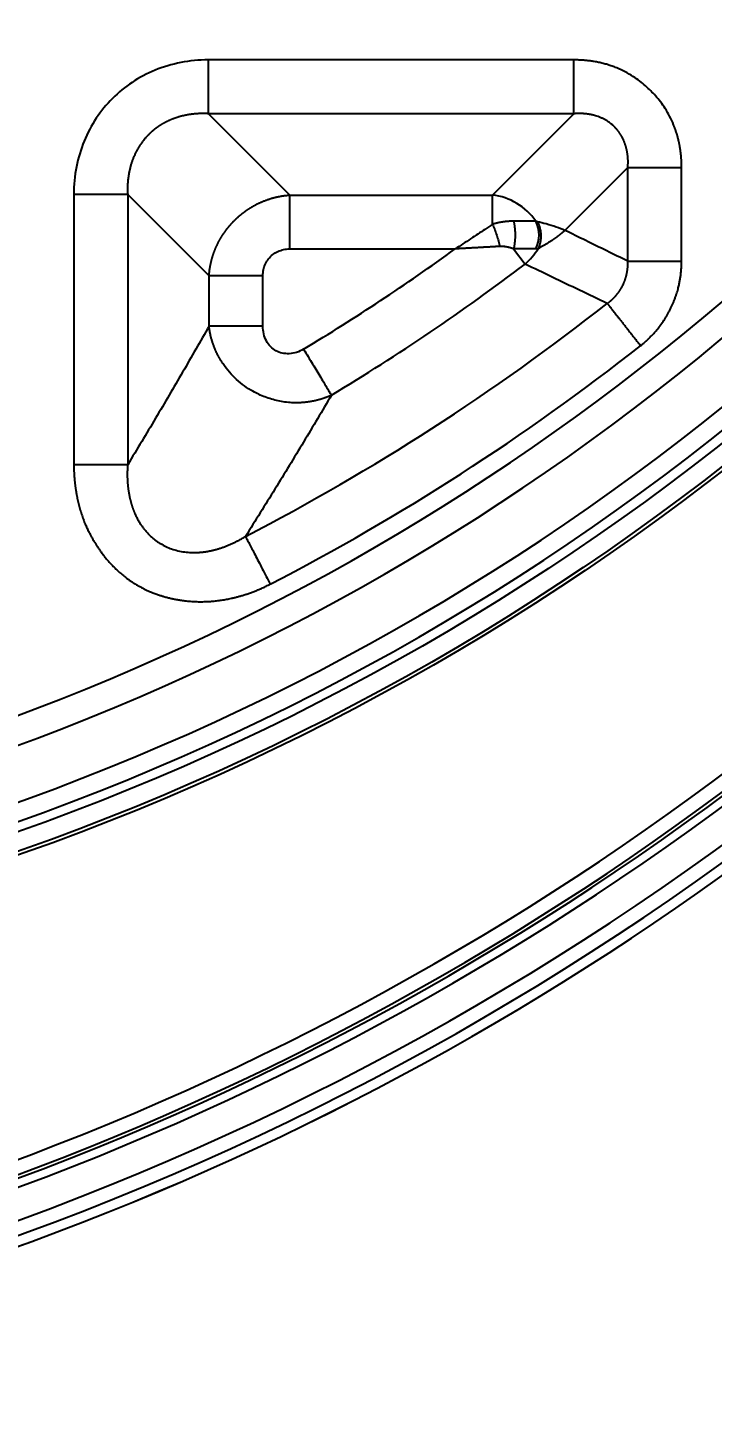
# Model space of a CAD drawing. Header units: millimetres. Extents: x -1286 to 291, y 5350 to 5880.
# Drawn here: x -1023.98 to -999.81, y 5586.25 to 5635.39 of the extents above; entities that cross this region are included whole.
import ezdxf

# ---------------------------------------------------------------- set-up
doc = ezdxf.new("R2010")
doc.units = ezdxf.units.MM
doc.layers.add('dim', color=82, linetype='Continuous', lineweight=9)
doc.layers.add('粗实线层', color=7, linetype='Continuous', lineweight=35)
doc.dimstyles.new('ISO-25', dxfattribs={"dimscale": 1.5, "dimtxt": 2.5, "dimasz": 2.5, "dimexe": 1.25, "dimexo": 0.625, "dimtad": 1, "dimtxsty": 'Standard', "dimcen": 2.5, "dimadec": 0, "dimazin": 0, "dimtfac": 1, "dimtmove": 0, "dimatfit": 3, "dimfxl": 0, "dimarcsym": 0})

# ---------------------------------------------------------------- blocks, each defined once
blk = doc.blocks.new('*D39')
at = {"layer": 'Defpoints', "color": 0, "lineweight": 18, "transparency": 16777216}
for p in [(-981.514, 5754.075), (-1136.803, 5623.235)]:
    blk.add_point(p, dxfattribs=at)
at = {"layer": 'dim', "color": 0, "lineweight": -2, "transparency": 16777216}
for p, q in [((-931.597, 5796.133), (-979.219, 5756.008)), ((-1136.803, 5623.235), (-981.514, 5754.075)), ((-1139.097, 5621.302), (-1141.391, 5619.369))]:
    blk.add_line(p, q, dxfattribs=at)
at = {"layer": 'dim', "color": 0, "lineweight": 18, "transparency": 16777216}
for points in [[(-979.542, 5756.391), (-978.897, 5755.626), (-981.514, 5754.075)], [(-1139.419, 5621.684), (-1138.775, 5620.92), (-1136.803, 5623.235)]]:
    blk.add_solid(points, dxfattribs=at)
at = {"layer": 'dim', "color": 0, "lineweight": 18, "transparency": 16777216, "insert": (-942.427, 5790.849), "char_height": 3.75, "attachment_point": 5, "rotation": 40.1161}
blk.add_mtext('∅203,06', dxfattribs=at)

msp = doc.modelspace()

# ---------------------------------------------------------------- linework, layer by layer
at = {"layer": '粗实线层', "lineweight": 25}
for p, q in [((-1004.693, 5634.261), (-1017.601, 5634.261)), ((-1004.693, 5632.361), (-1017.6, 5632.361)), ((-1014.728, 5629.488), (-1017.6, 5632.361)), ((-1007.566, 5629.488), (-1004.693, 5632.361)), ((-1005.012, 5628.241), (-1002.792, 5630.46)), ((-1002.792, 5627.154), (-1002.792, 5630.46)), ((-1000.892, 5627.154), (-1000.892, 5630.46)), ((-1022.352, 5629.51), (-1022.352, 5619.965)), ((-1020.451, 5629.51), (-1020.451, 5619.965)), ((-1017.578, 5626.637), (-1020.451, 5629.51)), ((-1014.728, 5629.488), (-1007.566, 5629.488)), ((-1007.566, 5628.455), (-1007.566, 5629.488)), ((-1006.036, 5628.565), (-1006.825, 5628.565)), ((-1014.728, 5627.587), (-1008.884, 5627.587)), ((-1006.036, 5627.587), (-1006.825, 5627.587)), ((-1006.825, 5627.587), (-1006.418, 5627.05)), ((-1017.578, 5624.86), (-1017.578, 5626.637)), ((-1015.678, 5624.86), (-1015.678, 5626.637)), ((-1015.678, 5624.86), (-1017.578, 5624.86))]:
    msp.add_line(p, q, dxfattribs=at)
for radius in [87.342, 87.216, 86.564]:
    msp.add_circle((-1053.128, 5688.655), radius, dxfattribs=at)
for centre, radius, start, end in [((-1053.128, 5688.655), 86.224, 270.08059, 359.91941), ((-1053.128, 5688.655), 85.581, 270.90297, 359.09703), ((-1053.128, 5688.655), 83.696, 272.22396, 357.77604), ((-1053.128, 5688.655), 82.706, 272.58039, 357.41961), ((-1059.158, 5688.655), 102.032, 191.56871, 353.81047), ((-1059.158, 5688.655), 101.531, 191.59189, 353.81047), ((-1059.158, 5688.655), 100.442, 191.71935, 339.08959), ((-1059.158, 5688.655), 100.141, 191.71934, 339.08959), ((-1059.158, 5688.655), 100.022, 191.73334, 338.88345), ((-1059.158, 5688.655), 99.521, 191.82936, 338.86382), ((-1059.158, 5688.655), 102.401, 208.57791, 345.69153), ((-1059.158, 5688.655), 102.402, 208.57791, 345.69153), ((-1053.128, 5688.655), 75.411, 301.04547, 305.92336), ((-1053.128, 5688.655), 77.311, 301.04541, 307.1705), ((-1053.128, 5688.655), 80.184, 297.34892, 308.2224), ((-1053.128, 5688.655), 82.085, 297.34893, 308.22237)]:
    msp.add_arc(centre, radius, start, end, dxfattribs=at)
for centre, major_axis, ratio, start_param, end_param in [((-1007.566, 5627.587), (-1.421, 1.421), 0.89907, 4.516915, 5.44469), ((-1006.801, 5628.076), (0, 1.005), 0.870881, 4.204556, 5.220227), ((-1007.566, 5628.565), (0.894, 1.8), 0.933392, 4.278251, 4.634993)]:
    msp.add_ellipse(centre, major_axis=major_axis, ratio=ratio, start_param=start_param, end_param=end_param, dxfattribs=at)
for points in [[(-1017.601, 5634.261), (-1017.936, 5634.261), (-1018.583, 5634.198), (-1019.501, 5633.924), (-1020.31, 5633.493), (-1021.011, 5632.92), (-1021.584, 5632.219), (-1022.014, 5631.41), (-1022.289, 5630.491), (-1022.352, 5629.845), (-1022.352, 5629.51)], [(-1005.984, 5628.547), (-1005.992, 5628.549), (-1006.009, 5628.554), (-1006.027, 5628.561), (-1006.036, 5628.565)], [(-1002.792, 5627.154), (-1003.042, 5627.275), (-1003.539, 5627.517), (-1004.279, 5627.88), (-1004.768, 5628.121), (-1005.012, 5628.241)], [(-1015.678, 5626.637), (-1015.678, 5626.712), (-1015.662, 5626.856), (-1015.593, 5627.061), (-1015.481, 5627.241), (-1015.332, 5627.391), (-1015.152, 5627.502), (-1014.947, 5627.572), (-1014.802, 5627.587), (-1014.728, 5627.587)], [(-1003.517, 5625.661), (-1003.844, 5625.816), (-1004.496, 5626.126), (-1005.462, 5626.589), (-1006.1, 5626.897), (-1006.418, 5627.05)], [(-1017.578, 5624.86), (-1017.884, 5624.319), (-1018.505, 5623.234), (-1019.462, 5621.604), (-1020.118, 5620.512), (-1020.451, 5619.965)], [(-1014.237, 5624.046), (-1014.32, 5623.997), (-1014.487, 5623.921), (-1014.747, 5623.873), (-1014.997, 5623.894), (-1015.224, 5623.982), (-1015.417, 5624.131), (-1015.564, 5624.334), (-1015.656, 5624.582), (-1015.678, 5624.764), (-1015.678, 5624.86)]]:
    msp.add_open_spline(points, degree=3, dxfattribs=at)
for points, weights in [([(-1017.601, 5632.361), (-1017.601, 5632.65), (-1017.601, 5633.373), (-1017.601, 5634.261)], [1.10246487343, 0.965842590767, 0.965845042235, 1.10247222783]), ([(-1002.792, 5630.46), (-1002.503, 5630.46), (-1001.78, 5630.46), (-1000.892, 5630.46)], [1.10246095804, 0.96584054957, 0.965846347567, 1.10247835203]), ([(-1014.728, 5627.587), (-1014.728, 5628.475), (-1014.728, 5629.198), (-1014.728, 5629.488)], [1.10246419878, 0.965844578078, 0.965845267075, 1.10246626578]), ([(-1006.825, 5628.565), (-1006.752, 5628.254), (-1006.752, 5627.898), (-1006.825, 5627.587)], [1.09352754171, 1.00152479967, 1.00152519681, 1.09352873314]), ([(-1005.984, 5628.547), (-1005.828, 5628.241), (-1005.82, 5627.896), (-1005.96, 5627.593)], [1.06406705058, 0.978641207266, 0.978644316585, 1.06407637854]), ([(-1003.517, 5625.661), (-1003.338, 5625.434), (-1002.891, 5624.866), (-1002.341, 5624.168)], [1.10246705325, 0.965843505482, 0.965844315589, 1.10246948357]), ([(-1020.451, 5619.965), (-1020.74, 5619.965), (-1021.464, 5619.965), (-1022.352, 5619.965)], [1.10246179054, 0.965843093125, 0.965846069885, 1.10247072082])]:
    msp.add_rational_spline(points, weights, degree=3, dxfattribs=at)
for points, knots in [([(-1000.892, 5630.46), (-1000.892, 5630.471), (-1000.892, 5630.494), (-1000.892, 5630.528), (-1000.893, 5630.562), (-1000.894, 5630.597), (-1000.895, 5630.632), (-1000.896, 5630.667), (-1000.898, 5630.702), (-1000.9, 5630.737), (-1000.902, 5630.773), (-1000.905, 5630.809), (-1000.908, 5630.845), (-1000.911, 5630.881), (-1000.915, 5630.918), (-1000.919, 5630.954), (-1000.923, 5630.991), (-1000.928, 5631.029), (-1000.933, 5631.066), (-1000.938, 5631.104), (-1000.944, 5631.141), (-1000.95, 5631.179), (-1000.957, 5631.217), (-1000.964, 5631.256), (-1000.971, 5631.294), (-1000.979, 5631.333), (-1000.988, 5631.372), (-1000.996, 5631.411), (-1001.006, 5631.45), (-1001.015, 5631.489), (-1001.026, 5631.529), (-1001.036, 5631.568), (-1001.048, 5631.608), (-1001.059, 5631.648), (-1001.072, 5631.687), (-1001.085, 5631.727), (-1001.098, 5631.767), (-1001.112, 5631.807), (-1001.126, 5631.848), (-1001.141, 5631.888), (-1001.157, 5631.928), (-1001.209, 5632.058), (-1001.307, 5632.267), (-1001.464, 5632.538), (-1001.632, 5632.777), (-1001.804, 5632.986), (-1001.98, 5633.173), (-1002.166, 5633.348), (-1002.375, 5633.52), (-1002.614, 5633.688), (-1002.885, 5633.846), (-1003.107, 5633.95), (-1003.265, 5634.012), (-1003.346, 5634.042), (-1003.426, 5634.069), (-1003.506, 5634.094), (-1003.586, 5634.117), (-1003.665, 5634.138), (-1003.744, 5634.157), (-1003.822, 5634.174), (-1003.899, 5634.19), (-1003.975, 5634.203), (-1004.051, 5634.215), (-1004.126, 5634.226), (-1004.2, 5634.235), (-1004.273, 5634.242), (-1004.346, 5634.248), (-1004.417, 5634.253), (-1004.487, 5634.257), (-1004.557, 5634.259), (-1004.625, 5634.261), (-1004.67, 5634.261), (-1004.693, 5634.261)], [0, 0, 0, 0, 0.005624, 0.011289, 0.016994, 0.02274, 0.028527, 0.034354, 0.040223, 0.046132, 0.052082, 0.058073, 0.064105, 0.070179, 0.076293, 0.08245, 0.088647, 0.094887, 0.101168, 0.107491, 0.113857, 0.120264, 0.126713, 0.133203, 0.139735, 0.146309, 0.152924, 0.15958, 0.166277, 0.173016, 0.179795, 0.186616, 0.193478, 0.200381, 0.207325, 0.214311, 0.221338, 0.228406, 0.235515, 0.242667, 0.24986, 0.257095, 0.312706, 0.364845, 0.413446, 0.458506, 0.500022, 0.541382, 0.586353, 0.634934, 0.687122, 0.742843, 0.757344, 0.771671, 0.785825, 0.799807, 0.813616, 0.827254, 0.84072, 0.854013, 0.867133, 0.880079, 0.892849, 0.905445, 0.917866, 0.930113, 0.942188, 0.954092, 0.965824, 0.977387, 0.988778, 1, 1, 1, 1]), ([(-1004.693, 5632.361), (-1004.693, 5632.394), (-1004.693, 5632.436), (-1004.693, 5632.533), (-1004.693, 5632.589), (-1004.693, 5632.713), (-1004.693, 5632.781), (-1004.693, 5632.93), (-1004.693, 5633.009), (-1004.693, 5633.178), (-1004.693, 5633.268), (-1004.693, 5633.453), (-1004.693, 5633.55), (-1004.693, 5633.747), (-1004.693, 5633.849), (-1004.693, 5634.054), (-1004.693, 5634.157), (-1004.693, 5634.261)], [0, 0, 0, 0, 0.125, 0.125, 0.25, 0.25, 0.375, 0.375, 0.5, 0.5, 0.625, 0.625, 0.75, 0.75, 0.875, 0.875, 1, 1, 1, 1]), ([(-1017.6, 5632.361), (-1017.609, 5632.361), (-1017.627, 5632.362), (-1017.654, 5632.364), (-1017.681, 5632.365), (-1017.708, 5632.365), (-1017.735, 5632.366), (-1017.762, 5632.366), (-1017.788, 5632.367), (-1017.815, 5632.367), (-1017.841, 5632.366), (-1017.868, 5632.366), (-1017.894, 5632.365), (-1017.92, 5632.364), (-1017.946, 5632.363), (-1017.972, 5632.362), (-1017.998, 5632.36), (-1018.024, 5632.359), (-1018.05, 5632.357), (-1018.076, 5632.355), (-1018.101, 5632.352), (-1018.127, 5632.35), (-1018.152, 5632.347), (-1018.178, 5632.344), (-1018.203, 5632.341), (-1018.228, 5632.337), (-1018.253, 5632.334), (-1018.278, 5632.33), (-1018.303, 5632.326), (-1018.327, 5632.322), (-1018.352, 5632.317), (-1018.377, 5632.313), (-1018.401, 5632.308), (-1018.425, 5632.303), (-1018.449, 5632.298), (-1018.474, 5632.292), (-1018.498, 5632.287), (-1018.521, 5632.281), (-1018.545, 5632.275), (-1018.569, 5632.269), (-1018.592, 5632.262), (-1018.616, 5632.256), (-1018.639, 5632.249), (-1018.662, 5632.242), (-1018.685, 5632.235), (-1018.708, 5632.228), (-1018.731, 5632.22), (-1018.754, 5632.213), (-1018.776, 5632.205), (-1018.799, 5632.197), (-1018.821, 5632.189), (-1018.843, 5632.18), (-1018.865, 5632.172), (-1018.887, 5632.163), (-1018.909, 5632.154), (-1018.931, 5632.145), (-1018.952, 5632.136), (-1018.974, 5632.126), (-1018.995, 5632.117), (-1019.016, 5632.107), (-1019.037, 5632.097), (-1019.058, 5632.087), (-1019.079, 5632.077), (-1019.099, 5632.066), (-1019.12, 5632.056), (-1019.14, 5632.045), (-1019.16, 5632.034), (-1019.18, 5632.023), (-1019.2, 5632.012), (-1019.22, 5632), (-1019.239, 5631.989), (-1019.259, 5631.977), (-1019.278, 5631.965), (-1019.297, 5631.953), (-1019.316, 5631.941), (-1019.335, 5631.929), (-1019.354, 5631.916), (-1019.373, 5631.904), (-1019.391, 5631.891), (-1019.409, 5631.878), (-1019.428, 5631.865), (-1019.446, 5631.852), (-1019.463, 5631.838), (-1019.481, 5631.825), (-1019.499, 5631.811), (-1019.516, 5631.798), (-1019.533, 5631.784), (-1019.55, 5631.77), (-1019.567, 5631.755), (-1019.584, 5631.741), (-1019.601, 5631.727), (-1019.617, 5631.712), (-1019.633, 5631.697), (-1019.649, 5631.683), (-1019.665, 5631.668), (-1019.681, 5631.653), (-1019.697, 5631.637), (-1019.718, 5631.616), (-1019.744, 5631.589), (-1019.776, 5631.556), (-1019.807, 5631.522), (-1019.837, 5631.488), (-1019.866, 5631.453), (-1019.895, 5631.417), (-1019.924, 5631.38), (-1019.952, 5631.343), (-1019.979, 5631.305), (-1020.005, 5631.266), (-1020.031, 5631.227), (-1020.056, 5631.187), (-1020.081, 5631.147), (-1020.105, 5631.105), (-1020.128, 5631.064), (-1020.15, 5631.021), (-1020.172, 5630.978), (-1020.193, 5630.935), (-1020.214, 5630.891), (-1020.233, 5630.846), (-1020.252, 5630.801), (-1020.27, 5630.755), (-1020.287, 5630.708), (-1020.304, 5630.661), (-1020.32, 5630.614), (-1020.335, 5630.566), (-1020.349, 5630.517), (-1020.362, 5630.468), (-1020.375, 5630.419), (-1020.386, 5630.368), (-1020.397, 5630.318), (-1020.407, 5630.267), (-1020.416, 5630.215), (-1020.424, 5630.164), (-1020.431, 5630.111), (-1020.438, 5630.058), (-1020.443, 5630.005), (-1020.448, 5629.952), (-1020.452, 5629.898), (-1020.455, 5629.843), (-1020.456, 5629.788), (-1020.457, 5629.733), (-1020.457, 5629.678), (-1020.456, 5629.622), (-1020.454, 5629.566), (-1020.452, 5629.529), (-1020.451, 5629.51)], [0, 0, 0, 0, 0.005924, 0.011829, 0.017715, 0.023583, 0.029432, 0.035263, 0.041076, 0.046871, 0.052647, 0.058406, 0.064147, 0.06987, 0.075576, 0.081264, 0.086935, 0.092588, 0.098224, 0.103843, 0.109446, 0.115031, 0.120599, 0.126151, 0.131686, 0.137205, 0.142708, 0.148194, 0.153664, 0.159118, 0.164557, 0.169979, 0.175386, 0.180778, 0.186154, 0.191515, 0.196861, 0.202192, 0.207508, 0.212809, 0.218095, 0.223368, 0.228625, 0.233869, 0.239098, 0.244314, 0.249516, 0.254704, 0.259878, 0.265039, 0.270187, 0.275322, 0.280443, 0.285552, 0.290648, 0.295732, 0.300803, 0.305862, 0.310909, 0.315944, 0.320967, 0.325978, 0.330978, 0.335967, 0.340944, 0.34591, 0.350866, 0.35581, 0.360744, 0.365668, 0.370581, 0.375485, 0.380378, 0.385262, 0.390136, 0.395001, 0.399856, 0.404702, 0.409539, 0.414368, 0.419188, 0.424, 0.428803, 0.433598, 0.438385, 0.443165, 0.447937, 0.452702, 0.457459, 0.46221, 0.466953, 0.47169, 0.476421, 0.481145, 0.485863, 0.490575, 0.495282, 0.499982, 0.509797, 0.519637, 0.529504, 0.539399, 0.549325, 0.559282, 0.569273, 0.579299, 0.589361, 0.599461, 0.609601, 0.619782, 0.630006, 0.640274, 0.650588, 0.660949, 0.671358, 0.681817, 0.692327, 0.70289, 0.713508, 0.72418, 0.734909, 0.745696, 0.756542, 0.767448, 0.778416, 0.789447, 0.800542, 0.811703, 0.822929, 0.834223, 0.845585, 0.857017, 0.86852, 0.880095, 0.891742, 0.903463, 0.915259, 0.92713, 0.939078, 0.951104, 0.963208, 0.975391, 0.987655, 1, 1, 1, 1]), ([(-1002.792, 5630.46), (-1002.792, 5630.468), (-1002.79, 5630.484), (-1002.789, 5630.507), (-1002.787, 5630.531), (-1002.786, 5630.554), (-1002.785, 5630.578), (-1002.784, 5630.601), (-1002.784, 5630.624), (-1002.784, 5630.647), (-1002.784, 5630.67), (-1002.784, 5630.693), (-1002.784, 5630.716), (-1002.785, 5630.739), (-1002.786, 5630.761), (-1002.787, 5630.784), (-1002.789, 5630.806), (-1002.791, 5630.828), (-1002.793, 5630.85), (-1002.795, 5630.872), (-1002.797, 5630.894), (-1002.8, 5630.916), (-1002.803, 5630.938), (-1002.806, 5630.959), (-1002.809, 5630.981), (-1002.813, 5631.002), (-1002.816, 5631.023), (-1002.82, 5631.045), (-1002.825, 5631.065), (-1002.829, 5631.086), (-1002.834, 5631.107), (-1002.839, 5631.128), (-1002.844, 5631.148), (-1002.849, 5631.168), (-1002.855, 5631.188), (-1002.86, 5631.209), (-1002.866, 5631.228), (-1002.873, 5631.248), (-1002.879, 5631.268), (-1002.885, 5631.287), (-1002.892, 5631.307), (-1002.899, 5631.326), (-1002.906, 5631.345), (-1002.914, 5631.364), (-1002.921, 5631.382), (-1002.929, 5631.401), (-1002.937, 5631.419), (-1002.945, 5631.438), (-1002.954, 5631.456), (-1002.962, 5631.474), (-1002.971, 5631.491), (-1002.98, 5631.509), (-1002.989, 5631.527), (-1002.999, 5631.544), (-1003.008, 5631.561), (-1003.018, 5631.578), (-1003.028, 5631.595), (-1003.038, 5631.611), (-1003.048, 5631.628), (-1003.058, 5631.644), (-1003.069, 5631.66), (-1003.08, 5631.676), (-1003.091, 5631.692), (-1003.102, 5631.708), (-1003.113, 5631.723), (-1003.125, 5631.739), (-1003.136, 5631.754), (-1003.148, 5631.769), (-1003.16, 5631.783), (-1003.172, 5631.798), (-1003.184, 5631.812), (-1003.197, 5631.827), (-1003.209, 5631.841), (-1003.222, 5631.855), (-1003.235, 5631.868), (-1003.248, 5631.882), (-1003.279, 5631.913), (-1003.33, 5631.961), (-1003.404, 5632.022), (-1003.482, 5632.078), (-1003.565, 5632.131), (-1003.651, 5632.178), (-1003.742, 5632.221), (-1003.836, 5632.259), (-1003.91, 5632.283), (-1003.963, 5632.299), (-1003.994, 5632.307), (-1004.026, 5632.315), (-1004.059, 5632.323), (-1004.093, 5632.33), (-1004.128, 5632.336), (-1004.165, 5632.342), (-1004.202, 5632.348), (-1004.241, 5632.353), (-1004.281, 5632.357), (-1004.322, 5632.361), (-1004.365, 5632.364), (-1004.408, 5632.366), (-1004.453, 5632.368), (-1004.499, 5632.368), (-1004.546, 5632.368), (-1004.594, 5632.367), (-1004.643, 5632.364), (-1004.676, 5632.362), (-1004.693, 5632.361)], [0, 0, 0, 0, 0.00777, 0.015502, 0.023198, 0.030856, 0.038478, 0.046064, 0.053614, 0.061127, 0.068606, 0.076049, 0.083457, 0.09083, 0.098169, 0.105474, 0.112745, 0.119982, 0.127186, 0.134358, 0.141496, 0.148602, 0.155677, 0.162719, 0.169731, 0.176711, 0.183661, 0.19058, 0.197469, 0.204329, 0.211159, 0.21796, 0.224733, 0.231477, 0.238194, 0.244883, 0.251546, 0.258181, 0.26479, 0.271373, 0.277931, 0.284464, 0.290972, 0.297455, 0.303915, 0.310351, 0.316765, 0.323155, 0.329524, 0.335871, 0.342196, 0.348501, 0.354785, 0.36105, 0.367295, 0.373521, 0.379729, 0.385918, 0.39209, 0.398245, 0.404384, 0.410506, 0.416613, 0.422704, 0.428781, 0.434844, 0.440894, 0.44693, 0.452954, 0.458966, 0.464966, 0.470956, 0.476935, 0.482904, 0.488864, 0.494815, 0.500757, 0.530864, 0.561199, 0.591825, 0.622804, 0.654199, 0.686065, 0.718458, 0.751432, 0.761299, 0.771512, 0.782074, 0.792987, 0.804254, 0.815877, 0.827857, 0.840196, 0.852896, 0.865959, 0.879384, 0.893175, 0.907331, 0.921854, 0.936744, 0.952003, 0.967632, 0.98363, 1, 1, 1, 1]), ([(-1020.451, 5629.51), (-1020.485, 5629.51), (-1020.526, 5629.51), (-1020.623, 5629.51), (-1020.679, 5629.51), (-1020.803, 5629.51), (-1020.872, 5629.51), (-1021.02, 5629.51), (-1021.1, 5629.51), (-1021.269, 5629.51), (-1021.358, 5629.51), (-1021.544, 5629.51), (-1021.64, 5629.51), (-1021.838, 5629.51), (-1021.939, 5629.51), (-1022.144, 5629.51), (-1022.248, 5629.51), (-1022.352, 5629.51)], [0, 0, 0, 0, 0.125, 0.125, 0.25, 0.25, 0.375, 0.375, 0.5, 0.5, 0.625, 0.625, 0.75, 0.75, 0.875, 0.875, 1, 1, 1, 1]), ([(-1017.578, 5626.637), (-1017.578, 5626.646), (-1017.576, 5626.664), (-1017.574, 5626.691), (-1017.572, 5626.718), (-1017.569, 5626.745), (-1017.566, 5626.772), (-1017.563, 5626.799), (-1017.559, 5626.825), (-1017.556, 5626.852), (-1017.552, 5626.879), (-1017.548, 5626.906), (-1017.543, 5626.933), (-1017.539, 5626.959), (-1017.534, 5626.986), (-1017.528, 5627.013), (-1017.523, 5627.039), (-1017.517, 5627.066), (-1017.512, 5627.092), (-1017.505, 5627.119), (-1017.499, 5627.145), (-1017.493, 5627.171), (-1017.486, 5627.198), (-1017.479, 5627.224), (-1017.471, 5627.25), (-1017.464, 5627.276), (-1017.456, 5627.302), (-1017.448, 5627.328), (-1017.44, 5627.354), (-1017.431, 5627.38), (-1017.423, 5627.406), (-1017.414, 5627.432), (-1017.404, 5627.457), (-1017.395, 5627.483), (-1017.385, 5627.508), (-1017.376, 5627.534), (-1017.365, 5627.559), (-1017.355, 5627.584), (-1017.345, 5627.61), (-1017.334, 5627.635), (-1017.323, 5627.66), (-1017.312, 5627.684), (-1017.3, 5627.709), (-1017.288, 5627.734), (-1017.277, 5627.758), (-1017.264, 5627.783), (-1017.252, 5627.807), (-1017.24, 5627.832), (-1017.227, 5627.856), (-1017.214, 5627.88), (-1017.201, 5627.904), (-1017.187, 5627.928), (-1017.174, 5627.951), (-1017.16, 5627.975), (-1017.146, 5627.998), (-1017.131, 5628.022), (-1017.117, 5628.045), (-1017.102, 5628.068), (-1017.087, 5628.091), (-1017.072, 5628.114), (-1017.057, 5628.137), (-1017.042, 5628.159), (-1017.026, 5628.182), (-1017.01, 5628.204), (-1016.994, 5628.226), (-1016.978, 5628.248), (-1016.961, 5628.27), (-1016.945, 5628.292), (-1016.928, 5628.314), (-1016.911, 5628.335), (-1016.893, 5628.356), (-1016.876, 5628.378), (-1016.858, 5628.399), (-1016.841, 5628.419), (-1016.823, 5628.44), (-1016.804, 5628.461), (-1016.786, 5628.481), (-1016.768, 5628.501), (-1016.749, 5628.521), (-1016.73, 5628.541), (-1016.711, 5628.561), (-1016.692, 5628.581), (-1016.672, 5628.6), (-1016.653, 5628.619), (-1016.633, 5628.638), (-1016.613, 5628.657), (-1016.593, 5628.676), (-1016.573, 5628.694), (-1016.553, 5628.713), (-1016.532, 5628.731), (-1016.511, 5628.749), (-1016.49, 5628.767), (-1016.469, 5628.784), (-1016.448, 5628.802), (-1016.427, 5628.819), (-1016.406, 5628.836), (-1016.384, 5628.853), (-1016.362, 5628.87), (-1016.34, 5628.886), (-1016.318, 5628.902), (-1016.296, 5628.918), (-1016.274, 5628.934), (-1016.251, 5628.95), (-1016.229, 5628.966), (-1016.206, 5628.981), (-1016.183, 5628.996), (-1016.16, 5629.011), (-1016.137, 5629.026), (-1016.114, 5629.04), (-1016.09, 5629.054), (-1016.067, 5629.068), (-1016.043, 5629.082), (-1016.02, 5629.096), (-1015.996, 5629.109), (-1015.972, 5629.122), (-1015.948, 5629.135), (-1015.924, 5629.148), (-1015.899, 5629.161), (-1015.875, 5629.173), (-1015.85, 5629.185), (-1015.826, 5629.197), (-1015.801, 5629.209), (-1015.776, 5629.22), (-1015.751, 5629.232), (-1015.726, 5629.243), (-1015.701, 5629.253), (-1015.676, 5629.264), (-1015.651, 5629.274), (-1015.626, 5629.284), (-1015.6, 5629.294), (-1015.575, 5629.304), (-1015.549, 5629.313), (-1015.523, 5629.323), (-1015.498, 5629.332), (-1015.472, 5629.34), (-1015.446, 5629.349), (-1015.42, 5629.357), (-1015.394, 5629.365), (-1015.368, 5629.373), (-1015.342, 5629.381), (-1015.315, 5629.388), (-1015.289, 5629.395), (-1015.263, 5629.402), (-1015.236, 5629.408), (-1015.21, 5629.415), (-1015.183, 5629.421), (-1015.157, 5629.427), (-1015.13, 5629.432), (-1015.104, 5629.438), (-1015.077, 5629.443), (-1015.05, 5629.448), (-1015.024, 5629.453), (-1014.997, 5629.457), (-1014.97, 5629.461), (-1014.943, 5629.465), (-1014.916, 5629.469), (-1014.889, 5629.472), (-1014.862, 5629.475), (-1014.836, 5629.478), (-1014.809, 5629.481), (-1014.782, 5629.484), (-1014.755, 5629.486), (-1014.737, 5629.487), (-1014.728, 5629.488)], [0, 0, 0, 0, 0.00623, 0.012459, 0.018688, 0.024915, 0.031142, 0.037368, 0.043593, 0.049817, 0.056041, 0.062264, 0.068486, 0.074708, 0.080928, 0.087148, 0.093368, 0.099586, 0.105805, 0.112022, 0.118239, 0.124455, 0.13067, 0.136885, 0.143099, 0.149313, 0.155526, 0.161739, 0.167951, 0.174162, 0.180373, 0.186584, 0.192794, 0.199003, 0.205212, 0.21142, 0.217628, 0.223836, 0.230043, 0.23625, 0.242456, 0.248662, 0.254867, 0.261072, 0.267277, 0.273482, 0.279686, 0.285889, 0.292093, 0.298296, 0.304498, 0.310701, 0.316903, 0.323105, 0.329306, 0.335508, 0.341709, 0.34791, 0.354111, 0.360311, 0.366511, 0.372711, 0.378911, 0.385111, 0.391311, 0.39751, 0.40371, 0.409909, 0.416108, 0.422307, 0.428506, 0.434705, 0.440904, 0.447103, 0.453302, 0.459501, 0.4657, 0.471898, 0.478097, 0.484296, 0.490495, 0.496694, 0.502893, 0.509092, 0.515291, 0.52149, 0.52769, 0.533889, 0.540089, 0.546288, 0.552488, 0.558688, 0.564888, 0.571089, 0.577289, 0.58349, 0.589691, 0.595892, 0.602094, 0.608295, 0.614497, 0.620699, 0.626902, 0.633105, 0.639308, 0.645511, 0.651715, 0.657919, 0.664124, 0.670329, 0.676534, 0.682739, 0.688945, 0.695152, 0.701359, 0.707566, 0.713773, 0.719982, 0.72619, 0.732399, 0.738609, 0.744819, 0.75103, 0.757241, 0.763452, 0.769664, 0.775877, 0.782091, 0.788304, 0.794519, 0.800734, 0.80695, 0.813166, 0.819383, 0.8256, 0.831819, 0.838038, 0.844257, 0.850477, 0.856698, 0.86292, 0.869142, 0.875366, 0.88159, 0.887814, 0.89404, 0.900266, 0.906493, 0.912721, 0.918949, 0.925179, 0.931409, 0.93764, 0.943872, 0.950105, 0.956338, 0.962573, 0.968809, 0.975045, 0.981282, 0.987521, 0.99376, 1, 1, 1, 1]), ([(-1007.566, 5628.455), (-1007.655, 5628.395), (-1007.911, 5628.225), (-1008.351, 5627.935), (-1008.702, 5627.705), (-1008.884, 5627.587)], [0, 0, 0, 0, 0.207969, 0.591554, 1, 1, 1, 1]), ([(-1006.825, 5628.565), (-1006.831, 5628.565), (-1006.845, 5628.565), (-1006.865, 5628.564), (-1006.884, 5628.564), (-1006.903, 5628.564), (-1006.922, 5628.563), (-1006.94, 5628.562), (-1006.958, 5628.562), (-1006.975, 5628.561), (-1006.992, 5628.56), (-1007.008, 5628.559), (-1007.024, 5628.558), (-1007.04, 5628.557), (-1007.055, 5628.555), (-1007.07, 5628.554), (-1007.084, 5628.553), (-1007.097, 5628.551), (-1007.11, 5628.55), (-1007.123, 5628.548), (-1007.135, 5628.547), (-1007.147, 5628.546), (-1007.158, 5628.544), (-1007.168, 5628.543), (-1007.178, 5628.541), (-1007.188, 5628.54), (-1007.197, 5628.539), (-1007.205, 5628.537), (-1007.213, 5628.536), (-1007.22, 5628.535), (-1007.227, 5628.534), (-1007.233, 5628.533), (-1007.239, 5628.532), (-1007.244, 5628.531), (-1007.249, 5628.53), (-1007.253, 5628.53), (-1007.265, 5628.528), (-1007.284, 5628.524), (-1007.312, 5628.519), (-1007.341, 5628.514), (-1007.371, 5628.508), (-1007.402, 5628.501), (-1007.433, 5628.493), (-1007.465, 5628.485), (-1007.498, 5628.476), (-1007.532, 5628.466), (-1007.554, 5628.459), (-1007.566, 5628.455)], [0, 0, 0, 0, 0.028299, 0.055953, 0.082958, 0.109312, 0.135012, 0.160055, 0.184439, 0.208159, 0.231213, 0.253599, 0.275313, 0.296351, 0.316712, 0.336391, 0.355387, 0.373695, 0.391313, 0.408238, 0.424465, 0.439993, 0.454817, 0.468936, 0.482348, 0.495049, 0.507037, 0.518312, 0.528869, 0.538709, 0.547829, 0.556228, 0.563904, 0.570856, 0.577083, 0.582584, 0.587359, 0.623631, 0.660975, 0.699404, 0.738929, 0.779567, 0.821335, 0.864254, 0.908342, 0.953593, 1, 1, 1, 1]), ([(-1007.566, 5628.455), (-1007.542, 5628.396), (-1007.517, 5628.332), (-1007.468, 5628.201), (-1007.444, 5628.133), (-1007.399, 5627.997), (-1007.378, 5627.929), (-1007.338, 5627.797), (-1007.321, 5627.734), (-1007.305, 5627.674)], [0, 0, 0, 0, 0.25, 0.25, 0.5, 0.5, 0.75, 0.75, 1, 1, 1, 1]), ([(-1005.012, 5628.241), (-1005.105, 5628.28), (-1005.306, 5628.355), (-1005.637, 5628.457), (-1005.876, 5628.52), (-1005.984, 5628.547)], [0, 0, 0, 0, 0.380026, 0.736846, 1, 1, 1, 1]), ([(-1005.012, 5628.241), (-1005.017, 5628.236), (-1005.028, 5628.225), (-1005.046, 5628.21), (-1005.063, 5628.195), (-1005.081, 5628.179), (-1005.098, 5628.164), (-1005.117, 5628.148), (-1005.135, 5628.133), (-1005.154, 5628.117), (-1005.173, 5628.102), (-1005.192, 5628.086), (-1005.212, 5628.071), (-1005.231, 5628.055), (-1005.252, 5628.039), (-1005.272, 5628.024), (-1005.293, 5628.008), (-1005.314, 5627.993), (-1005.335, 5627.978), (-1005.356, 5627.962), (-1005.378, 5627.947), (-1005.4, 5627.931), (-1005.423, 5627.916), (-1005.451, 5627.897), (-1005.485, 5627.875), (-1005.525, 5627.849), (-1005.566, 5627.822), (-1005.607, 5627.796), (-1005.649, 5627.77), (-1005.692, 5627.744), (-1005.735, 5627.719), (-1005.779, 5627.693), (-1005.823, 5627.668), (-1005.868, 5627.643), (-1005.914, 5627.618), (-1005.944, 5627.601), (-1005.96, 5627.593)], [0, 0, 0, 0, 0.023466, 0.046956, 0.07047, 0.094007, 0.117567, 0.141149, 0.164755, 0.188383, 0.212032, 0.235704, 0.259396, 0.28311, 0.306845, 0.3306, 0.354376, 0.378171, 0.401986, 0.42582, 0.449673, 0.473544, 0.497434, 0.521342, 0.562559, 0.603537, 0.644277, 0.684777, 0.725036, 0.765053, 0.804826, 0.844356, 0.883639, 0.922675, 0.961462, 1, 1, 1, 1]), ([(-1007.305, 5627.674), (-1007.317, 5627.673), (-1007.341, 5627.672), (-1007.378, 5627.67), (-1007.415, 5627.668), (-1007.453, 5627.666), (-1007.491, 5627.663), (-1007.53, 5627.661), (-1007.569, 5627.659), (-1007.608, 5627.657), (-1007.648, 5627.655), (-1007.689, 5627.652), (-1007.729, 5627.65), (-1007.771, 5627.648), (-1007.813, 5627.645), (-1007.855, 5627.643), (-1007.898, 5627.641), (-1007.941, 5627.638), (-1007.989, 5627.635), (-1008.041, 5627.633), (-1008.099, 5627.629), (-1008.159, 5627.626), (-1008.222, 5627.623), (-1008.287, 5627.619), (-1008.354, 5627.615), (-1008.423, 5627.612), (-1008.494, 5627.608), (-1008.568, 5627.604), (-1008.644, 5627.6), (-1008.722, 5627.596), (-1008.803, 5627.591), (-1008.857, 5627.589), (-1008.884, 5627.587)], [0, 0, 0, 0, 0.023435, 0.047136, 0.071103, 0.095336, 0.119834, 0.144599, 0.16963, 0.194927, 0.220489, 0.246317, 0.272411, 0.298771, 0.325396, 0.352287, 0.379444, 0.406866, 0.434553, 0.469774, 0.506379, 0.544366, 0.583735, 0.624484, 0.666612, 0.710118, 0.755, 0.801256, 0.848886, 0.897888, 0.94826, 1, 1, 1, 1]), ([(-1006.825, 5627.587), (-1006.83, 5627.589), (-1006.84, 5627.593), (-1006.856, 5627.598), (-1006.872, 5627.603), (-1006.888, 5627.608), (-1006.903, 5627.613), (-1006.919, 5627.618), (-1006.934, 5627.622), (-1006.95, 5627.627), (-1006.965, 5627.631), (-1006.98, 5627.635), (-1006.995, 5627.639), (-1007.01, 5627.642), (-1007.025, 5627.646), (-1007.04, 5627.649), (-1007.055, 5627.652), (-1007.07, 5627.655), (-1007.085, 5627.658), (-1007.099, 5627.661), (-1007.114, 5627.663), (-1007.128, 5627.665), (-1007.142, 5627.667), (-1007.156, 5627.669), (-1007.17, 5627.671), (-1007.184, 5627.672), (-1007.198, 5627.673), (-1007.212, 5627.674), (-1007.226, 5627.675), (-1007.239, 5627.675), (-1007.253, 5627.675), (-1007.266, 5627.675), (-1007.279, 5627.675), (-1007.292, 5627.675), (-1007.301, 5627.674), (-1007.305, 5627.674)], [0, 0, 0, 0, 0.036654, 0.072869, 0.108647, 0.143992, 0.178907, 0.213395, 0.247459, 0.281104, 0.314333, 0.34715, 0.37956, 0.411565, 0.443172, 0.474384, 0.505206, 0.535643, 0.565701, 0.595384, 0.624698, 0.653648, 0.682242, 0.710484, 0.738382, 0.765942, 0.793171, 0.820076, 0.846664, 0.872944, 0.898923, 0.924609, 0.950011, 0.975139, 1, 1, 1, 1]), ([(-1005.96, 5627.593), (-1005.963, 5627.593), (-1005.969, 5627.592), (-1005.98, 5627.59), (-1005.99, 5627.589), (-1006.001, 5627.588), (-1006.012, 5627.588), (-1006.024, 5627.587), (-1006.032, 5627.587), (-1006.036, 5627.587)], [0, 0, 0, 0, 0.132398, 0.268283, 0.407656, 0.550515, 0.69686, 0.846689, 1, 1, 1, 1]), ([(-1003.517, 5625.661), (-1003.511, 5625.665), (-1003.5, 5625.673), (-1003.484, 5625.685), (-1003.468, 5625.697), (-1003.452, 5625.71), (-1003.436, 5625.722), (-1003.42, 5625.735), (-1003.404, 5625.748), (-1003.389, 5625.761), (-1003.374, 5625.774), (-1003.358, 5625.788), (-1003.343, 5625.802), (-1003.328, 5625.815), (-1003.314, 5625.83), (-1003.299, 5625.844), (-1003.285, 5625.858), (-1003.27, 5625.873), (-1003.256, 5625.887), (-1003.243, 5625.902), (-1003.229, 5625.917), (-1003.215, 5625.933), (-1003.202, 5625.948), (-1003.189, 5625.964), (-1003.176, 5625.979), (-1003.163, 5625.995), (-1003.15, 5626.011), (-1003.138, 5626.027), (-1003.126, 5626.044), (-1003.113, 5626.06), (-1003.102, 5626.077), (-1003.09, 5626.094), (-1003.078, 5626.111), (-1003.067, 5626.128), (-1003.056, 5626.145), (-1003.045, 5626.162), (-1003.035, 5626.18), (-1003.024, 5626.197), (-1003.014, 5626.215), (-1003.004, 5626.233), (-1002.994, 5626.251), (-1002.985, 5626.269), (-1002.975, 5626.287), (-1002.966, 5626.305), (-1002.957, 5626.323), (-1002.948, 5626.342), (-1002.94, 5626.36), (-1002.932, 5626.379), (-1002.924, 5626.398), (-1002.916, 5626.417), (-1002.908, 5626.436), (-1002.901, 5626.455), (-1002.894, 5626.474), (-1002.887, 5626.493), (-1002.88, 5626.513), (-1002.874, 5626.532), (-1002.868, 5626.551), (-1002.862, 5626.571), (-1002.856, 5626.591), (-1002.851, 5626.61), (-1002.845, 5626.63), (-1002.84, 5626.65), (-1002.836, 5626.67), (-1002.831, 5626.689), (-1002.827, 5626.709), (-1002.823, 5626.729), (-1002.819, 5626.749), (-1002.815, 5626.769), (-1002.812, 5626.79), (-1002.809, 5626.81), (-1002.806, 5626.83), (-1002.803, 5626.85), (-1002.801, 5626.87), (-1002.799, 5626.89), (-1002.797, 5626.911), (-1002.795, 5626.931), (-1002.794, 5626.951), (-1002.793, 5626.972), (-1002.792, 5626.992), (-1002.791, 5627.012), (-1002.79, 5627.032), (-1002.79, 5627.053), (-1002.79, 5627.073), (-1002.79, 5627.093), (-1002.791, 5627.114), (-1002.791, 5627.134), (-1002.792, 5627.147), (-1002.792, 5627.154)], [0, 0, 0, 0, 0.011791, 0.023579, 0.035365, 0.047149, 0.05893, 0.07071, 0.082487, 0.094263, 0.106038, 0.117811, 0.129583, 0.141353, 0.153123, 0.164892, 0.17666, 0.188427, 0.200194, 0.21196, 0.223725, 0.23549, 0.247255, 0.259019, 0.270783, 0.282547, 0.29431, 0.306073, 0.317837, 0.3296, 0.341363, 0.353125, 0.364888, 0.376651, 0.388413, 0.400176, 0.411938, 0.4237, 0.435462, 0.447224, 0.458986, 0.470748, 0.48251, 0.494271, 0.506033, 0.517794, 0.529555, 0.541315, 0.553076, 0.564836, 0.576596, 0.588356, 0.600115, 0.611875, 0.623634, 0.635392, 0.647151, 0.658909, 0.670667, 0.682425, 0.694183, 0.70594, 0.717697, 0.729455, 0.741212, 0.752969, 0.764726, 0.776483, 0.78824, 0.799998, 0.811755, 0.823513, 0.835272, 0.847031, 0.85879, 0.870551, 0.882312, 0.894074, 0.905837, 0.917602, 0.929367, 0.941135, 0.952904, 0.964675, 0.976447, 0.988223, 1, 1, 1, 1]), ([(-1002.792, 5627.154), (-1002.759, 5627.154), (-1002.717, 5627.154), (-1002.62, 5627.154), (-1002.564, 5627.154), (-1002.44, 5627.154), (-1002.372, 5627.154), (-1002.223, 5627.154), (-1002.144, 5627.154), (-1001.975, 5627.154), (-1001.885, 5627.154), (-1001.7, 5627.154), (-1001.603, 5627.154), (-1001.406, 5627.154), (-1001.304, 5627.154), (-1001.099, 5627.154), (-1000.996, 5627.154), (-1000.892, 5627.154)], [0, 0, 0, 0, 0.125, 0.125, 0.25, 0.25, 0.375, 0.375, 0.5, 0.5, 0.625, 0.625, 0.75, 0.75, 0.875, 0.875, 1, 1, 1, 1]), ([(-1002.341, 5624.168), (-1002.332, 5624.175), (-1002.309, 5624.193), (-1002.27, 5624.224), (-1002.226, 5624.261), (-1002.182, 5624.298), (-1002.147, 5624.33), (-1002.118, 5624.357), (-1002.094, 5624.38), (-1002.073, 5624.4), (-1002.055, 5624.418), (-1002.036, 5624.436), (-1002.012, 5624.46), (-1001.957, 5624.516), (-1001.872, 5624.605), (-1001.761, 5624.731), (-1001.664, 5624.853), (-1001.581, 5624.966), (-1001.516, 5625.061), (-1001.456, 5625.156), (-1001.403, 5625.246), (-1001.358, 5625.326), (-1001.313, 5625.409), (-1001.269, 5625.496), (-1001.222, 5625.597), (-1001.181, 5625.693), (-1001.141, 5625.791), (-1001.104, 5625.891), (-1001.071, 5625.989), (-1001.042, 5626.086), (-1001.012, 5626.195), (-1000.982, 5626.319), (-1000.959, 5626.432), (-1000.944, 5626.52), (-1000.934, 5626.584), (-1000.925, 5626.648), (-1000.917, 5626.712), (-1000.91, 5626.776), (-1000.904, 5626.839), (-1000.9, 5626.903), (-1000.896, 5626.966), (-1000.894, 5627.029), (-1000.892, 5627.092), (-1000.892, 5627.133), (-1000.892, 5627.154)], [0, 0, 0, 0, 0.010566, 0.024988, 0.043269, 0.06062, 0.075281, 0.085119, 0.094955, 0.104791, 0.109964, 0.117473, 0.127317, 0.139499, 0.185931, 0.234785, 0.286064, 0.322632, 0.356309, 0.387091, 0.420345, 0.448, 0.466823, 0.502816, 0.533053, 0.56357, 0.594366, 0.625438, 0.656785, 0.685002, 0.713211, 0.756091, 0.79562, 0.814604, 0.833509, 0.852333, 0.871077, 0.889739, 0.90832, 0.926819, 0.945237, 0.963573, 0.981827, 1, 1, 1, 1]), ([(-1015.678, 5626.637), (-1015.782, 5626.637), (-1015.885, 5626.637), (-1016.09, 5626.637), (-1016.192, 5626.637), (-1016.389, 5626.637), (-1016.486, 5626.637), (-1016.671, 5626.637), (-1016.76, 5626.637), (-1016.929, 5626.637), (-1017.009, 5626.637), (-1017.158, 5626.637), (-1017.226, 5626.637), (-1017.35, 5626.637), (-1017.406, 5626.637), (-1017.503, 5626.637), (-1017.544, 5626.637), (-1017.578, 5626.637)], [0, 0, 0, 0, 0.125, 0.125, 0.25, 0.25, 0.375, 0.375, 0.5, 0.5, 0.625, 0.625, 0.75, 0.75, 0.875, 0.875, 1, 1, 1, 1]), ([(-1013.257, 5622.418), (-1013.265, 5622.414), (-1013.28, 5622.408), (-1013.302, 5622.398), (-1013.325, 5622.388), (-1013.348, 5622.378), (-1013.37, 5622.369), (-1013.393, 5622.36), (-1013.416, 5622.351), (-1013.439, 5622.342), (-1013.461, 5622.334), (-1013.484, 5622.325), (-1013.507, 5622.317), (-1013.53, 5622.309), (-1013.552, 5622.302), (-1013.575, 5622.294), (-1013.598, 5622.287), (-1013.621, 5622.28), (-1013.644, 5622.273), (-1013.666, 5622.267), (-1013.689, 5622.26), (-1013.712, 5622.254), (-1013.734, 5622.248), (-1013.757, 5622.242), (-1013.779, 5622.237), (-1013.802, 5622.231), (-1013.824, 5622.226), (-1013.847, 5622.221), (-1013.869, 5622.216), (-1013.891, 5622.212), (-1013.913, 5622.207), (-1013.935, 5622.203), (-1013.957, 5622.199), (-1013.979, 5622.195), (-1014.001, 5622.191), (-1014.023, 5622.188), (-1014.045, 5622.184), (-1014.066, 5622.181), (-1014.088, 5622.178), (-1014.109, 5622.175), (-1014.131, 5622.173), (-1014.152, 5622.17), (-1014.173, 5622.168), (-1014.194, 5622.166), (-1014.215, 5622.164), (-1014.235, 5622.162), (-1014.256, 5622.16), (-1014.276, 5622.159), (-1014.297, 5622.157), (-1014.317, 5622.156), (-1014.337, 5622.155), (-1014.357, 5622.154), (-1014.377, 5622.153), (-1014.397, 5622.152), (-1014.416, 5622.152), (-1014.435, 5622.151), (-1014.455, 5622.151), (-1014.474, 5622.151), (-1014.493, 5622.151), (-1014.511, 5622.151), (-1014.53, 5622.151), (-1014.548, 5622.151), (-1014.567, 5622.152), (-1014.585, 5622.152), (-1014.603, 5622.153), (-1014.62, 5622.153), (-1014.638, 5622.154), (-1014.731, 5622.159), (-1014.899, 5622.175), (-1015.14, 5622.216), (-1015.376, 5622.277), (-1015.604, 5622.354), (-1015.822, 5622.447), (-1016.065, 5622.573), (-1016.331, 5622.743), (-1016.61, 5622.97), (-1016.865, 5623.232), (-1017.021, 5623.435), (-1017.102, 5623.557), (-1017.122, 5623.587), (-1017.141, 5623.618), (-1017.161, 5623.65), (-1017.181, 5623.683), (-1017.2, 5623.716), (-1017.219, 5623.75), (-1017.238, 5623.785), (-1017.257, 5623.82), (-1017.276, 5623.857), (-1017.295, 5623.894), (-1017.313, 5623.932), (-1017.331, 5623.97), (-1017.348, 5624.009), (-1017.365, 5624.049), (-1017.382, 5624.089), (-1017.398, 5624.131), (-1017.414, 5624.172), (-1017.429, 5624.215), (-1017.444, 5624.258), (-1017.458, 5624.301), (-1017.472, 5624.345), (-1017.485, 5624.39), (-1017.498, 5624.435), (-1017.51, 5624.481), (-1017.521, 5624.527), (-1017.531, 5624.573), (-1017.541, 5624.62), (-1017.55, 5624.668), (-1017.558, 5624.715), (-1017.566, 5624.763), (-1017.573, 5624.812), (-1017.576, 5624.844), (-1017.578, 5624.86)], [0, 0, 0, 0, 0.004428, 0.008845, 0.013251, 0.017646, 0.022029, 0.026399, 0.030757, 0.035101, 0.039432, 0.04375, 0.048053, 0.052341, 0.056614, 0.060872, 0.065115, 0.069341, 0.07355, 0.077743, 0.081919, 0.086077, 0.090217, 0.094338, 0.098441, 0.102525, 0.10659, 0.110634, 0.114659, 0.118664, 0.122647, 0.12661, 0.130551, 0.13447, 0.138367, 0.142242, 0.146094, 0.149924, 0.15373, 0.157512, 0.16127, 0.165004, 0.168714, 0.172399, 0.176058, 0.179693, 0.183301, 0.186884, 0.190441, 0.193971, 0.197474, 0.200951, 0.2044, 0.207822, 0.211216, 0.214583, 0.217921, 0.22123, 0.224511, 0.227764, 0.230987, 0.234181, 0.237345, 0.24048, 0.243585, 0.24666, 0.249704, 0.252718, 0.295001, 0.337049, 0.378712, 0.419846, 0.460316, 0.499999, 0.559739, 0.62116, 0.683816, 0.747213, 0.753359, 0.75962, 0.765995, 0.772482, 0.779079, 0.785785, 0.792599, 0.799517, 0.806538, 0.813661, 0.820883, 0.828202, 0.835616, 0.843123, 0.85072, 0.858405, 0.866176, 0.87403, 0.881965, 0.889978, 0.898066, 0.906227, 0.914458, 0.922756, 0.931119, 0.939544, 0.948027, 0.956567, 0.965159, 0.973802, 0.982491, 0.991225, 1, 1, 1, 1]), ([(-1014.237, 5624.046), (-1014.184, 5623.957), (-1014.13, 5623.868), (-1014.025, 5623.693), (-1013.972, 5623.606), (-1013.87, 5623.437), (-1013.821, 5623.354), (-1013.725, 5623.195), (-1013.679, 5623.119), (-1013.592, 5622.974), (-1013.551, 5622.905), (-1013.474, 5622.778), (-1013.439, 5622.72), (-1013.375, 5622.613), (-1013.346, 5622.565), (-1013.296, 5622.482), (-1013.275, 5622.447), (-1013.257, 5622.418)], [0, 0, 0, 0, 0.125, 0.125, 0.25, 0.25, 0.375, 0.375, 0.5, 0.5, 0.625, 0.625, 0.75, 0.75, 0.875, 0.875, 1, 1, 1, 1]), ([(-1013.257, 5622.418), (-1013.581, 5621.866), (-1014.238, 5620.76), (-1015.248, 5619.1), (-1015.94, 5617.99), (-1016.291, 5617.433)], [0, 0, 0, 0, 0.333331, 0.666666, 1, 1, 1, 1]), ([(-1022.352, 5619.965), (-1022.352, 5619.953), (-1022.352, 5619.929), (-1022.351, 5619.893), (-1022.351, 5619.856), (-1022.35, 5619.82), (-1022.349, 5619.785), (-1022.348, 5619.749), (-1022.346, 5619.713), (-1022.345, 5619.678), (-1022.343, 5619.643), (-1022.341, 5619.608), (-1022.339, 5619.573), (-1022.336, 5619.538), (-1022.334, 5619.503), (-1022.331, 5619.469), (-1022.328, 5619.435), (-1022.325, 5619.4), (-1022.321, 5619.366), (-1022.318, 5619.333), (-1022.314, 5619.299), (-1022.31, 5619.266), (-1022.306, 5619.232), (-1022.302, 5619.199), (-1022.297, 5619.166), (-1022.293, 5619.134), (-1022.288, 5619.101), (-1022.283, 5619.069), (-1022.278, 5619.036), (-1022.272, 5619.004), (-1022.267, 5618.973), (-1022.261, 5618.941), (-1022.256, 5618.909), (-1022.25, 5618.878), (-1022.243, 5618.847), (-1022.237, 5618.816), (-1022.22, 5618.732), (-1022.188, 5618.595), (-1022.138, 5618.406), (-1022.08, 5618.218), (-1022.017, 5618.038), (-1021.951, 5617.871), (-1021.886, 5617.724), (-1021.824, 5617.594), (-1021.766, 5617.48), (-1021.717, 5617.39), (-1021.677, 5617.319), (-1021.646, 5617.266), (-1021.617, 5617.219), (-1021.592, 5617.178), (-1021.57, 5617.144), (-1021.538, 5617.094), (-1021.493, 5617.027), (-1021.435, 5616.943), (-1021.367, 5616.849), (-1021.287, 5616.745), (-1021.204, 5616.642), (-1021.114, 5616.536), (-1021.035, 5616.45), (-1020.958, 5616.37), (-1020.898, 5616.31), (-1020.835, 5616.251), (-1020.771, 5616.191), (-1020.704, 5616.133), (-1020.635, 5616.075), (-1020.563, 5616.017), (-1020.489, 5615.961), (-1020.413, 5615.905), (-1020.334, 5615.85), (-1020.253, 5615.796), (-1020.178, 5615.749), (-1020.107, 5615.707), (-1020.038, 5615.667), (-1019.961, 5615.625), (-1019.876, 5615.581), (-1019.782, 5615.535), (-1019.666, 5615.483), (-1019.536, 5615.429), (-1019.399, 5615.38), (-1019.279, 5615.341), (-1019.183, 5615.312), (-1019.105, 5615.29), (-1019.04, 5615.272), (-1018.977, 5615.257), (-1018.916, 5615.243), (-1018.857, 5615.23), (-1018.8, 5615.218), (-1018.745, 5615.208), (-1018.692, 5615.199), (-1018.642, 5615.19), (-1018.556, 5615.177), (-1018.422, 5615.158), (-1018.228, 5615.138), (-1018.028, 5615.127), (-1017.835, 5615.125), (-1017.66, 5615.13), (-1017.486, 5615.141), (-1017.311, 5615.158), (-1017.136, 5615.181), (-1016.963, 5615.21), (-1016.829, 5615.237), (-1016.735, 5615.259), (-1016.68, 5615.272), (-1016.625, 5615.285), (-1016.568, 5615.3), (-1016.51, 5615.316), (-1016.452, 5615.332), (-1016.392, 5615.349), (-1016.332, 5615.368), (-1016.271, 5615.387), (-1016.21, 5615.408), (-1016.147, 5615.429), (-1016.084, 5615.452), (-1016.02, 5615.476), (-1015.955, 5615.501), (-1015.89, 5615.527), (-1015.824, 5615.554), (-1015.758, 5615.583), (-1015.691, 5615.613), (-1015.623, 5615.644), (-1015.555, 5615.676), (-1015.486, 5615.71), (-1015.441, 5615.733), (-1015.418, 5615.745)], [0, 0, 0, 0, 0.003674, 0.007333, 0.010977, 0.014606, 0.018221, 0.021821, 0.025406, 0.028976, 0.032531, 0.036071, 0.039597, 0.043107, 0.046602, 0.050083, 0.053548, 0.056999, 0.060434, 0.063854, 0.06726, 0.07065, 0.074026, 0.077387, 0.080732, 0.084063, 0.087379, 0.09068, 0.093966, 0.097237, 0.100493, 0.103734, 0.10696, 0.11017, 0.113366, 0.116546, 0.119711, 0.139246, 0.158943, 0.178804, 0.198835, 0.216653, 0.232828, 0.247348, 0.260207, 0.271401, 0.278419, 0.284697, 0.290234, 0.295029, 0.299082, 0.302392, 0.313085, 0.323432, 0.333431, 0.347987, 0.363109, 0.373343, 0.389995, 0.398401, 0.406946, 0.41563, 0.424454, 0.433418, 0.442521, 0.451762, 0.461141, 0.470657, 0.48031, 0.490098, 0.500021, 0.50714, 0.515111, 0.523934, 0.53361, 0.544137, 0.555514, 0.572088, 0.586712, 0.599388, 0.610118, 0.617127, 0.623904, 0.630449, 0.636762, 0.642845, 0.648696, 0.654318, 0.659708, 0.664869, 0.6698, 0.685963, 0.705636, 0.728797, 0.746355, 0.763955, 0.781598, 0.799282, 0.817001, 0.83475, 0.852533, 0.858117, 0.863808, 0.869606, 0.875512, 0.881524, 0.887644, 0.893872, 0.900206, 0.906647, 0.913195, 0.919849, 0.926609, 0.933475, 0.940447, 0.947523, 0.954705, 0.961992, 0.969384, 0.97688, 0.984482, 0.992189, 1, 1, 1, 1]), ([(-1020.451, 5619.965), (-1020.452, 5619.954), (-1020.454, 5619.933), (-1020.456, 5619.9), (-1020.458, 5619.867), (-1020.46, 5619.834), (-1020.461, 5619.802), (-1020.462, 5619.77), (-1020.463, 5619.738), (-1020.464, 5619.706), (-1020.465, 5619.674), (-1020.465, 5619.642), (-1020.465, 5619.611), (-1020.465, 5619.58), (-1020.464, 5619.549), (-1020.463, 5619.518), (-1020.463, 5619.487), (-1020.461, 5619.456), (-1020.46, 5619.426), (-1020.459, 5619.396), (-1020.457, 5619.366), (-1020.455, 5619.336), (-1020.453, 5619.307), (-1020.45, 5619.277), (-1020.448, 5619.248), (-1020.445, 5619.219), (-1020.442, 5619.19), (-1020.439, 5619.162), (-1020.435, 5619.134), (-1020.432, 5619.106), (-1020.428, 5619.078), (-1020.424, 5619.05), (-1020.42, 5619.023), (-1020.415, 5618.995), (-1020.411, 5618.968), (-1020.406, 5618.942), (-1020.401, 5618.915), (-1020.396, 5618.889), (-1020.391, 5618.863), (-1020.386, 5618.837), (-1020.381, 5618.812), (-1020.375, 5618.786), (-1020.369, 5618.761), (-1020.363, 5618.736), (-1020.357, 5618.712), (-1020.351, 5618.687), (-1020.345, 5618.663), (-1020.338, 5618.64), (-1020.332, 5618.616), (-1020.325, 5618.593), (-1020.319, 5618.57), (-1020.312, 5618.547), (-1020.305, 5618.524), (-1020.298, 5618.502), (-1020.29, 5618.48), (-1020.283, 5618.458), (-1020.276, 5618.437), (-1020.268, 5618.416), (-1020.261, 5618.395), (-1020.253, 5618.374), (-1020.245, 5618.354), (-1020.237, 5618.333), (-1020.229, 5618.314), (-1020.221, 5618.294), (-1020.213, 5618.275), (-1020.205, 5618.255), (-1020.197, 5618.237), (-1020.173, 5618.183), (-1020.132, 5618.097), (-1020.069, 5617.98), (-1020, 5617.868), (-1019.927, 5617.762), (-1019.848, 5617.66), (-1019.766, 5617.565), (-1019.68, 5617.476), (-1019.589, 5617.392), (-1019.495, 5617.315), (-1019.398, 5617.244), (-1019.27, 5617.161), (-1019.105, 5617.072), (-1018.898, 5616.987), (-1018.678, 5616.923), (-1018.447, 5616.88), (-1018.207, 5616.86), (-1018.031, 5616.862), (-1017.921, 5616.869), (-1017.879, 5616.872), (-1017.837, 5616.876), (-1017.794, 5616.881), (-1017.75, 5616.886), (-1017.705, 5616.893), (-1017.659, 5616.9), (-1017.613, 5616.908), (-1017.566, 5616.917), (-1017.519, 5616.927), (-1017.47, 5616.937), (-1017.421, 5616.949), (-1017.372, 5616.961), (-1017.322, 5616.975), (-1017.271, 5616.989), (-1017.22, 5617.005), (-1017.168, 5617.021), (-1017.115, 5617.039), (-1017.063, 5617.057), (-1017.009, 5617.077), (-1016.956, 5617.098), (-1016.902, 5617.119), (-1016.847, 5617.142), (-1016.793, 5617.166), (-1016.738, 5617.191), (-1016.682, 5617.218), (-1016.627, 5617.245), (-1016.571, 5617.273), (-1016.515, 5617.303), (-1016.459, 5617.334), (-1016.403, 5617.366), (-1016.347, 5617.399), (-1016.31, 5617.422), (-1016.291, 5617.433)], [0, 0, 0, 0, 0.005276, 0.010526, 0.015749, 0.020945, 0.026114, 0.031255, 0.036369, 0.041455, 0.046514, 0.051544, 0.056545, 0.061519, 0.066463, 0.071379, 0.076266, 0.081123, 0.085951, 0.09075, 0.095518, 0.100257, 0.104965, 0.109643, 0.114291, 0.118908, 0.123494, 0.128049, 0.132572, 0.137065, 0.141525, 0.145954, 0.150351, 0.154715, 0.159048, 0.163348, 0.167615, 0.171849, 0.176051, 0.18022, 0.184355, 0.188457, 0.192525, 0.196559, 0.20056, 0.204527, 0.208459, 0.212358, 0.216221, 0.220051, 0.223846, 0.227606, 0.231331, 0.235021, 0.238676, 0.242296, 0.24588, 0.249429, 0.252943, 0.256421, 0.259864, 0.26327, 0.266641, 0.269976, 0.273275, 0.276538, 0.279766, 0.282957, 0.304118, 0.324956, 0.345481, 0.365705, 0.385639, 0.405298, 0.424695, 0.443846, 0.462768, 0.48148, 0.500004, 0.533999, 0.568759, 0.604397, 0.64101, 0.678679, 0.717472, 0.723902, 0.730473, 0.737186, 0.744039, 0.751033, 0.758165, 0.765437, 0.772848, 0.780396, 0.78808, 0.7959, 0.803856, 0.811945, 0.820167, 0.828521, 0.837006, 0.84562, 0.854362, 0.863232, 0.872227, 0.881347, 0.89059, 0.899955, 0.909441, 0.919045, 0.928767, 0.938606, 0.948559, 0.958626, 0.968805, 0.979095, 0.989493, 1, 1, 1, 1]), ([(-1016.291, 5617.433), (-1016.275, 5617.403), (-1016.256, 5617.367), (-1016.212, 5617.28), (-1016.186, 5617.231), (-1016.129, 5617.121), (-1016.098, 5617.06), (-1016.029, 5616.928), (-1015.993, 5616.857), (-1015.915, 5616.707), (-1015.874, 5616.628), (-1015.789, 5616.463), (-1015.745, 5616.377), (-1015.654, 5616.202), (-1015.607, 5616.112), (-1015.513, 5615.93), (-1015.465, 5615.837), (-1015.418, 5615.745)], [0, 0, 0, 0, 0.125, 0.125, 0.25, 0.25, 0.375, 0.375, 0.5, 0.5, 0.625, 0.625, 0.75, 0.75, 0.875, 0.875, 1, 1, 1, 1])]:
    msp.add_open_spline(points, degree=3, knots=knots, dxfattribs=at)

# ---------------------------------------------------------------- dimensions: what is measured, and where the dimension line sits
at = {"layer": 'dim', "lineweight": 18}
dim = msp.add_diameter_dim_2p(p1=(-1136.803, 5623.235), p2=(-981.514, 5754.075), dimstyle='ISO-25', override={"dimasz": 2, "dimexe": 0.49975, "dimexo": 0.49975, "dimgap": 0.49975}, dxfattribs=at)
dim.commit()
dim.dimension.update_dxf_attribs({"geometry": '*D39', "text_midpoint": (-940.534, 5788.603), "dimtype": 163})

doc.saveas('drawing.dxf')
